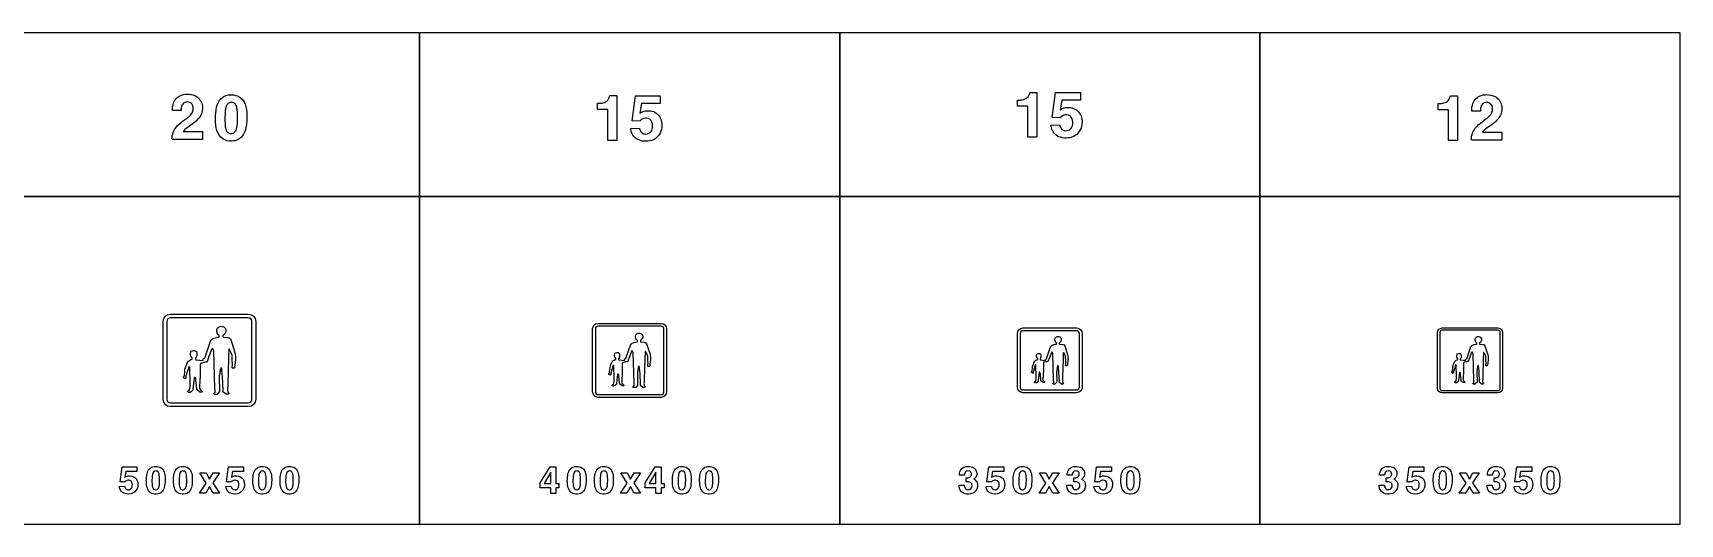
# Model space of a CAD drawing. Extents: x 0 to 18160, y 0 to 2655.
# Drawn here: x 9262 to 18160, y 0 to 2655 of the extents above; entities that cross this region are included whole.
import ezdxf

# ---------------------------------------------------------------- set-up
doc = ezdxf.new("R2010")
doc.units = 0
doc.header["$MEASUREMENT"] = 0

msp = doc.modelspace()

# ---------------------------------------------------------------- linework, layer by layer
for points in [[(9080, 1770), (11350, 1770), (11350, 2655), (9080, 2655)], [(11350, 1770), (13620, 1770), (13620, 2655), (11350, 2655)], [(13620, 1770), (15890, 1770), (15890, 2655), (13620, 2655)], [(15890, 1770), (18160, 1770), (18160, 2655), (15890, 2655)], [(9080, 0), (11350, 0), (11350, 1770), (9080, 1770)], [(11350, 0), (13620, 0), (13620, 1770), (11350, 1770)], [(13620, 0), (15890, 0), (15890, 1770), (13620, 1770)], [(15890, 0), (18160, 0), (18160, 1770), (15890, 1770)], [(10198.2, 221.797), (10163.1, 276.346), (10197.9, 276.346), (10216.2, 242.294), (10234.9, 276.346), (10269, 276.346), (10233.5, 222.318), (10270, 166.299), (10235.4, 166.299), (10215.6, 202.389), (10195.2, 166.299), (10161, 166.299)], [(12001, 222.096), (12055.2, 309.963), (12087.1, 309.963), (12087.1, 219.228), (12103.3, 219.228), (12103.3, 196.409), (12087.1, 196.409), (12087.1, 165.058), (12058.6, 165.058), (12058.6, 196.409), (12001, 196.409)], [(12058.6, 280.769), (12022.6, 219.228), (12058.6, 219.228)], [(12472.5, 221.797), (12437.4, 276.346), (12472.2, 276.346), (12490.5, 242.294), (12509.2, 276.346), (12543.3, 276.346), (12507.8, 222.318), (12544.3, 166.299), (12509.7, 166.299), (12489.9, 202.389), (12469.5, 166.299), (12435.3, 166.299)], [(12569, 222.114), (12623.3, 309.981), (12655.1, 309.981), (12655.1, 219.246), (12671.3, 219.246), (12671.3, 196.427), (12655.1, 196.427), (12655.1, 165.076), (12626.6, 165.076), (12626.6, 196.427), (12569, 196.427)], [(12626.6, 280.787), (12590.6, 219.246), (12626.6, 219.246)], [(14734.2, 221.783), (14699.1, 276.332), (14733.9, 276.332), (14752.1, 242.28), (14770.8, 276.333), (14805, 276.333), (14769.4, 222.304), (14806, 166.285), (14771.4, 166.285), (14751.6, 202.375), (14731.2, 166.285), (14697, 166.285)], [(17004.2, 221.783), (16969.1, 276.332), (17003.9, 276.332), (17022.1, 242.28), (17040.8, 276.333), (17075, 276.333), (17039.4, 222.304), (17076, 166.285), (17041.4, 166.285), (17021.6, 202.375), (17001.2, 166.285), (16967, 166.285)]]:
    msp.add_lwpolyline(points, close=True)
for points in [[(10012.9, 2078.85, -0.0640343), (10014.2, 2099.78, -0.161687), (10050, 2160.33, -0.0283718), (10091.8, 2192.71, 0.0545111), (10112.7, 2210.64, 0.192461), (10127.7, 2250.18, 0.234238), (10114.1, 2276.56, 0.196223), (10088.8, 2281.34, 0.252425), (10066.8, 2264.16, 0.0856617), (10062.7, 2247.14, 0.0202329), (10062, 2235.45), (10015.3, 2235.45, -0.0983795), (10021.4, 2276.76, -0.245047), (10067.6, 2319.89, -0.207102), (10144.5, 2311.55, -0.233443), (10177, 2259.22, -0.20961), (10158.8, 2195.04, -0.0785124), (10124.9, 2163.57, 0.0107372), (10089.1, 2137.78, 0.0665092), (10073.2, 2121.74), (10177.7, 2121.74), (10177.7, 2078.85)], [(10247.9, 2191.49, -0.0563084), (10253.9, 2254.33, -0.130301), (10276.1, 2298.12, -0.174843), (10317.9, 2319.53, -0.147552), (10371, 2312.9, -0.192146), (10407.8, 2269.73, -0.0833996), (10417.1, 2212.7, -0.0545507), (10412.1, 2141.92, -0.116773), (10393, 2097.85, -0.221099), (10338.1, 2070.16, -0.162564), (10286.7, 2082.68, -0.174743), (10255.4, 2128.1, -0.0640867), (10247.9, 2186.79)], [(12310.9, 2274.45), (12324.1, 2274.45, 0.0261527), (12330.1, 2275.12, 0.0824327), (12354.9, 2282.34, 0.211118), (12374.9, 2306.08, 0.0230957), (12377.6, 2315.99), (12415.7, 2315.99), (12415.7, 2074.01), (12367.1, 2074.01), (12367.1, 2241.03), (12310.9, 2241.03)], [(12491, 2139), (12538, 2140.78, 0.0452719), (12544.4, 2124.55, 0.0567733), (12549.1, 2117.67, 0.070207), (12553.5, 2114.2, 0.264984), (12589.6, 2112.3, 0.20748), (12607, 2135.41, 0.147389), (12605.8, 2173.44, 0.308532), (12576.4, 2194.85, 0.215743), (12546.7, 2184.62, 0.028781), (12541.3, 2178.38), (12498.7, 2180.39), (12516.5, 2315.07), (12650.5, 2315.07), (12650.5, 2273.2), (12550.1, 2273.2), (12541.1, 2221.19, -0.0211252), (12554.1, 2228.73, -0.121371), (12587.4, 2234.58, -0.244671), (12647.2, 2202.63, -0.173069), (12658.8, 2143.5, -0.256779), (12613.6, 2077.51, -0.199585), (12534, 2076.44, -0.245625), (12493.7, 2125.34, -0.0170062)], [(14580.9, 2291.94), (14594, 2291.94, 0.0261527), (14600.1, 2292.61, 0.0824327), (14624.9, 2299.84, 0.211118), (14644.9, 2323.58, 0.0230957), (14647.6, 2333.49), (14685.7, 2333.49), (14685.7, 2091.51), (14637.1, 2091.51), (14637.1, 2258.53), (14580.9, 2258.53)], [(14761, 2156.5), (14808, 2158.28, 0.0452719), (14814.4, 2142.04, 0.0567733), (14819.1, 2135.17, 0.070207), (14823.5, 2131.7, 0.264984), (14859.6, 2129.8, 0.20748), (14877, 2152.9, 0.147389), (14875.8, 2190.94, 0.308532), (14846.4, 2212.34, 0.215743), (14816.7, 2202.11, 0.028781), (14811.3, 2195.87), (14768.7, 2197.89), (14786.5, 2332.56), (14920.5, 2332.56), (14920.5, 2290.7), (14820.1, 2290.7), (14811.1, 2238.69, -0.0211252), (14824, 2246.23, -0.121371), (14857.4, 2252.08, -0.244671), (14917.2, 2220.12, -0.173069), (14928.7, 2161, -0.256779), (14883.6, 2095.01, -0.199585), (14804, 2093.94, -0.245625), (14763.7, 2142.83, -0.0170062)], [(16852.4, 2273.43), (16865.5, 2273.43, 0.0261527), (16871.5, 2274.1, 0.0824327), (16896.4, 2281.32, 0.211118), (16916.4, 2305.06, 0.0230957), (16919, 2314.97), (16957.1, 2314.97), (16957.1, 2072.99), (16908.5, 2072.99), (16908.5, 2240.01), (16852.4, 2240.01)], [(17032.5, 2075.98, -0.0640343), (17033.8, 2096.92, -0.161687), (17069.6, 2157.46, -0.0283718), (17111.4, 2189.85, 0.0545111), (17132.3, 2207.78, 0.192461), (17147.3, 2247.31, 0.234238), (17133.7, 2273.69, 0.196223), (17108.4, 2278.47, 0.252425), (17086.4, 2261.29, 0.0856617), (17082.3, 2244.27, 0.0202329), (17081.6, 2232.58), (17034.9, 2232.58, -0.0983795), (17041, 2273.89, -0.245047), (17087.1, 2317.02, -0.207102), (17164.1, 2308.69, -0.233443), (17196.6, 2256.36, -0.20961), (17178.4, 2192.18, -0.0785124), (17144.5, 2160.7, 0.0107372), (17108.7, 2134.91, 0.0665092), (17092.8, 2118.88), (17197.3, 2118.88), (17197.3, 2075.98)], [(10299.2, 2160.96, 0.0124589), (10299.8, 2154.64, 0.0668192), (10305.4, 2129.25, 0.615362), (10356.3, 2123.64, 0.0726881), (10361.7, 2136.67, 0.0588562), (10366.4, 2173.95, 0.0389037), (10364.8, 2240.94, 0.084671), (10358.2, 2264.28, 0.156013), (10346.8, 2276.44, 0.143208), (10331, 2279.4, 0.172584), (10315.3, 2273.2, 0.132565), (10305.3, 2257.64, 0.0498315), (10300.8, 2235.92, 0.0368731)], [(10005, 635, -0.414213), (9965, 675), (9965, 1095, -0.414213), (10005, 1135), (10425, 1135, -0.414213), (10465, 1095), (10465, 675, -0.414213), (10425, 635)], [(10005, 655), (10425, 655, 0.414213), (10445, 675), (10445, 1095, 0.414213), (10425, 1115), (10005, 1115, 0.414213), (9985, 1095), (9985, 675, 0.414213)], [(10110.4, 744.58), (10110.7, 763.916), (10108.4, 845.19, 0.143935), (10106.2, 850.445, 0.592622), (10103.3, 849.973), (10100.2, 836.586), (10088.2, 799.031, 0.14608), (10087.9, 796.888), (10087.8, 791.054, -0.147145), (10087.5, 788.129, -0.00930012), (10087.3, 787.589, -0.3729), (10085.3, 786.049, -0.225), (10075.6, 790.164, -0.272637), (10074.4, 793.02), (10074.4, 795.083, -0.175365), (10075.1, 797.138, -0.0985007), (10076.4, 798.058), (10078.9, 799.509, 0.331256), (10079.5, 800.652), (10081.8, 827.278), (10082.9, 836.722, -0.0592212), (10096.6, 874.163), (10097.2, 875.335, -0.158557), (10122.2, 891.608), (10122.4, 897.503, -0.0226185), (10118.5, 902.347), (10114.3, 908.404, -0.0518523), (10113.3, 913.979, -0.101026), (10115.2, 932.267, -0.0934828), (10119.3, 935.93, -0.134509), (10138.4, 937.311, -0.353554), (10146.9, 926.45, -0.0639064), (10146.4, 909.252, -0.0917), (10139.9, 896.362), (10139.8, 891.257, 0.1954), (10142.1, 888.192), (10161.5, 885.364), (10180.5, 884.511), (10180.7, 887.154), (10180.7, 890.515, -0.337781), (10183.7, 895.065, -0.0887862), (10188.8, 897.293, 0.0803243), (10189.5, 897.368), (10220.4, 988.607, -0.217653), (10246.6, 1006.73), (10263.9, 1009.48, 0.350242), (10267.4, 1012.36), (10267.3, 1018.69, -0.241009), (10255.1, 1050.94, -0.281276), (10273.6, 1068.68, -0.00744364), (10274.4, 1068.81, -0.176866), (10292.4, 1065.57, -0.217771), (10303.6, 1051.03, -0.0353877), (10303.9, 1046.37, -0.260594), (10291.6, 1021.99, 0.0112983), (10288, 1019.9), (10287.9, 1011.98, 0.215498), (10291.1, 1010.39), (10313.4, 1007.7), (10317.4, 1007.13, -0.282096), (10330.1, 997.091), (10352.9, 927.141), (10354.3, 915.239, -0.0477215), (10355.2, 884.001, 0.0148389), (10352.8, 862.656), (10350.8, 847.253, -0.0808898), (10348.2, 843.208, -0.149853), (10339.1, 843.571, -0.468887), (10337.3, 847.223, -0.082541), (10338.4, 854.204, 0.0468614), (10339.1, 856.666), (10340, 865.701, 0.309684), (10339.8, 867.713), (10338.7, 880.799, -0.0274966), (10337.4, 904.304), (10337.1, 912.029), (10331.1, 930.026), (10322.6, 944.048, 0.64316), (10319.3, 943.893), (10318.1, 894.22), (10313.6, 755.041, -0.0302656), (10313.3, 736.521, -0.0330809), (10312.8, 734.937, 0.129613), (10312.9, 722.128, 0.0371715), (10314.9, 713.13, 0.170951), (10316.4, 711.519, 0.0087931), (10318.5, 710.398, -0.0529163), (10319.3, 709.925, -0.380605), (10317.3, 702.246), (10305.1, 702.153), (10288.1, 715.436, -0.184591), (10289, 723.362), (10285.7, 793.477), (10282.4, 829.329, 0.00544546), (10281.8, 830.392), (10281.5, 836.846), (10280.5, 842.002, 0.156821), (10279.3, 844.411, 0.591766), (10276.4, 844.345, 0.0936808), (10275.8, 843.339), (10273.7, 836.19, 0.0678853), (10272.8, 827.393, 0.0192969), (10270.7, 815.468, -0.00464356), (10270.2, 811.61), (10269.4, 806.828, 0.0211535), (10267.9, 795.057), (10269.2, 715.805), (10256.2, 702.721, -0.267604), (10252.5, 700.802), (10239.9, 700.864, -0.376357), (10240, 709.165, 0.0214724), (10242.5, 710.18, 0.109245), (10245.6, 712.484), (10245.6, 720.292), (10244.7, 732.737), (10238.7, 936.208, 0.0554319), (10238.4, 936.686), (10233.6, 947.549, 0.680411), (10227.8, 946.504), (10207, 891.306), (10205.8, 889.041, -0.248706), (10202.2, 877.507, -0.324385), (10197.6, 876.198, 0.0929178), (10187.1, 874.322), (10173.8, 870.686), (10172.1, 870.332, 0.252413), (10168, 868.18, 0.0117766), (10166.9, 867.059, 0.315098), (10165.3, 863.819), (10165.8, 803.578), (10162.1, 744.049, 0.0324941), (10161.7, 735.589, 0.227063), (10166.6, 726.461, -0.0134996), (10172.1, 722.091, -0.0560458), (10173.6, 720.414, -0.263308), (10175, 714.237, -0.386302), (10173.1, 713.254), (10163.9, 713.208), (10148.3, 725.193, -0.216394), (10146.6, 730.819), (10142.1, 778.85, 0.0989162), (10139.2, 790.514, 0.477979), (10134.3, 792.289, 0.128055), (10133, 786.863), (10131.5, 773.5), (10125.7, 729.681, 0.0205491), (10125.8, 727.52, -0.220294), (10124.3, 722.264, -0.182525), (10106.5, 710.39, -0.267855), (10101.4, 711.898, -0.0696574), (10098.3, 716.083, -0.270253), (10098.4, 718.798, -0.0980584), (10100.8, 721.493, -0.171347), (10103.7, 722.634, 0.0412922), (10105.7, 723.249, 0.219149), (10108.1, 726.179)], [(12315, 685, -0.414213), (12285, 715), (12285, 1055, -0.414213), (12315, 1085), (12655, 1085, -0.414213), (12685, 1055), (12685, 715, -0.414213), (12655, 685)], [(12315, 700), (12655, 700, 0.414213), (12670, 715), (12670, 1055, 0.414213), (12655, 1070), (12315, 1070, 0.414213), (12300, 1055), (12300, 715, 0.414213)], [(12401.3, 772.664), (12401.5, 788.132), (12399.7, 853.152, 0.143935), (12398, 857.356, 0.592622), (12395.7, 856.978), (12393.1, 846.269), (12383.6, 816.225, 0.14608), (12383.3, 814.51), (12383.3, 809.843, -0.147145), (12382.9, 807.287, -0.3729), (12381.3, 805.839, -0.225), (12373.5, 809.131, -0.272637), (12372.5, 811.416), (12372.5, 813.066, -0.175365), (12373, 814.711, -0.0985007), (12374.1, 815.446), (12376.1, 816.607, 0.331256), (12376.6, 817.521), (12378.5, 838.823), (12379.3, 846.377, -0.0592212), (12390.3, 876.33), (12390.7, 877.268, -0.158557), (12410.8, 890.286), (12410.9, 895.002, -0.0226185), (12407.8, 898.877), (12404.5, 903.723, -0.0518523), (12403.6, 908.183, -0.101026), (12405.2, 922.813, -0.0934828), (12408.5, 925.744, -0.134509), (12423.7, 926.848, -0.353554), (12430.5, 918.16, -0.0639064), (12430.1, 904.402, -0.0917), (12424.9, 894.09), (12424.9, 890.005, 0.1954), (12426.7, 887.554), (12442.2, 885.291), (12457.4, 884.609), (12457.5, 886.723), (12457.6, 889.412, -0.337781), (12459.9, 893.052, -0.0887862), (12464, 894.835, 0.0803243), (12464.6, 894.894), (12489.3, 967.886, -0.217653), (12510.3, 982.384), (12524.1, 984.583, 0.350242), (12526.9, 986.89), (12526.9, 991.948, -0.241009), (12517.1, 1017.75, -0.281276), (12531.8, 1031.94, -0.00744364), (12532.5, 1032.05, -0.176866), (12546.9, 1029.45, -0.217771), (12555.9, 1017.82, -0.0353877), (12556.1, 1014.09, -0.260594), (12546.2, 994.591, 0.0112983), (12543.4, 992.922), (12543.3, 986.582, 0.215498), (12545.9, 985.312), (12563.7, 983.162), (12567, 982.706, -0.282096), (12577.1, 974.673), (12595.3, 918.713), (12596.5, 909.191, -0.0477215), (12597.2, 884.201, 0.0148389), (12595.2, 867.125), (12593.7, 854.803, -0.0808898), (12591.5, 851.567, -0.149853), (12584.3, 851.857, -0.468887), (12582.8, 854.779, -0.082541), (12583.7, 860.364, 0.0468614), (12584.3, 862.333), (12585, 869.561, 0.309684), (12584.8, 871.17), (12583.9, 881.639, -0.0274966), (12582.9, 900.443), (12582.7, 906.624), (12577.9, 921.021), (12571.1, 932.238, 0.64316), (12568.4, 932.115), (12567.4, 892.376), (12563.9, 781.033, -0.0302656), (12563.6, 766.217, -0.0330809), (12563.3, 764.949, 0.129613), (12563.3, 754.703, 0.0371715), (12564.9, 747.504, 0.170951), (12566.1, 746.215, 0.0087931), (12567.8, 745.319, -0.0529163), (12568.4, 744.94, -0.380605), (12566.8, 738.797), (12557.1, 738.722), (12543.5, 749.348, -0.184591), (12544.2, 755.689), (12541.5, 811.781), (12538.9, 840.463, 0.00544546), (12538.4, 841.313), (12538.2, 846.477), (12537.4, 850.602, 0.156821), (12536.5, 852.529, 0.591766), (12534.1, 852.476, 0.0936808), (12533.6, 851.671), (12531.9, 845.952, 0.0678853), (12531.3, 838.914, 0.0192969), (12529.6, 829.375, -0.00464356), (12529.1, 826.288), (12528.5, 822.462, 0.0211535), (12527.3, 813.045), (12528.4, 749.644), (12518, 739.177, -0.267604), (12515, 737.641), (12504.9, 737.692, -0.376357), (12505, 744.332, 0.0214724), (12507, 745.144, 0.109245), (12509.5, 746.987), (12509.5, 753.233), (12508.8, 763.189), (12503.8, 926.158), (12499.9, 935.039, 0.680411), (12495.3, 934.203), (12478.6, 890.045), (12477.7, 888.232, -0.248706), (12474.8, 879.005, -0.324385), (12471.1, 877.958, 0.0929178), (12462.7, 876.457), (12452.1, 873.549), (12450.7, 873.265, 0.252413), (12447.4, 871.544, 0.0117766), (12446.5, 870.647, 0.315098), (12445.2, 868.056), (12445.7, 819.862), (12442.7, 772.239, 0.0324941), (12442.4, 765.471, 0.227063), (12446.3, 758.169, -0.0134996), (12450.7, 754.673, -0.0560458), (12451.9, 753.331, -0.263308), (12453, 748.39, -0.386302), (12451.5, 747.603), (12444.1, 747.566), (12431.6, 757.154, -0.216394), (12430.3, 761.655), (12426.7, 800.08, 0.0989162), (12424.4, 809.411, 0.477979), (12420.5, 810.831, 0.128055), (12419.4, 806.491), (12418.2, 795.8), (12413.6, 760.745, 0.0205491), (12413.6, 759.016, -0.220294), (12412.4, 754.811, -0.182525), (12398.2, 745.312, -0.267855), (12394.1, 746.519, -0.0696574), (12391.6, 749.866, -0.270253), (12391.7, 752.039, -0.0980584), (12393.7, 754.194, -0.171347), (12396, 755.107, 0.0412922), (12397.6, 755.6, 0.219149), (12399.5, 757.943)], [(14610, 710, -0.414213), (14580, 740), (14580, 1030, -0.414213), (14610, 1060), (14900, 1060, -0.414213), (14930, 1030), (14930, 740, -0.414213), (14900, 710)], [(14610, 725), (14900, 725, 0.414213), (14915, 740), (14915, 1030, 0.414213), (14900, 1045), (14610, 1045, 0.414213), (14595, 1030), (14595, 740, 0.414213)], [(14681.8, 786.706), (14682, 800.241), (14680.4, 857.133, 0.143935), (14678.9, 860.812, 0.592622), (14676.8, 860.481), (14674.6, 851.111), (14666.3, 824.822, 0.14608), (14666, 823.322), (14666, 819.238, -0.147145), (14665.7, 817.001, -0.3729), (14664.2, 815.734, -0.225), (14657.4, 818.615, -0.272637), (14656.6, 820.614), (14656.6, 822.058, -0.175365), (14657, 823.497, -0.0985007), (14658, 824.14), (14659.7, 825.156, 0.331256), (14660.1, 825.956), (14661.8, 844.595), (14662.5, 851.205, -0.0592212), (14672.2, 877.414), (14672.5, 878.235, -0.158557), (14690, 889.625), (14690.2, 893.752, -0.0226185), (14687.5, 897.143), (14684.5, 901.383, -0.0518523), (14683.8, 905.285, -0.101026), (14685.2, 918.087, -0.0934828), (14688, 920.651, -0.134509), (14701.4, 921.617, -0.353554), (14707.3, 914.015, -0.0639064), (14707, 901.977, -0.0917), (14702.4, 892.953), (14702.4, 889.38, 0.1954), (14703.9, 887.235), (14717.5, 885.255), (14730.9, 884.658), (14731, 886.508), (14731, 888.861, -0.337781), (14733.1, 892.046, -0.0887862), (14736.6, 893.605, 0.0803243), (14737.2, 893.657), (14758.8, 957.525, -0.217653), (14777.1, 970.211), (14789.3, 972.135, 0.350242), (14791.7, 974.154), (14791.6, 978.58, -0.241009), (14783.1, 1001.16, -0.281276), (14796, 1013.58, -0.00744364), (14796.6, 1013.67, -0.176866), (14809.2, 1011.4, -0.217771), (14817, 1001.22, -0.0353877), (14817.2, 997.956, -0.260594), (14808.6, 980.892, 0.0112983), (14806.1, 979.432), (14806.1, 973.884, 0.215498), (14808.3, 972.773), (14823.9, 970.892), (14826.7, 970.493, -0.282096), (14835.6, 963.464), (14851.5, 914.499), (14852.5, 906.167, -0.0477215), (14853.2, 884.301, 0.0148389), (14851.4, 869.36), (14850.1, 858.577, -0.0808898), (14848.2, 855.746, -0.149853), (14841.9, 856, -0.468887), (14840.6, 858.556, -0.082541), (14841.4, 863.443, 0.0468614), (14841.9, 865.166), (14842.5, 871.49, 0.309684), (14842.4, 872.899), (14841.6, 882.059, -0.0274966), (14840.7, 898.513), (14840.5, 903.921), (14836.3, 916.518), (14830.3, 926.333, 0.64316), (14828, 926.225), (14827.1, 891.454), (14824, 794.029, -0.0302656), (14823.8, 781.065, -0.0330809), (14823.5, 779.956, 0.129613), (14823.5, 770.99, 0.0371715), (14824.9, 764.691, 0.170951), (14826, 763.563, 0.0087931), (14827.5, 762.779, -0.0529163), (14828, 762.447, -0.380605), (14826.6, 757.072), (14818.1, 757.007), (14806.2, 766.305, -0.184591), (14806.8, 771.853), (14804.5, 820.934), (14802.2, 846.03, 0.00544546), (14801.8, 846.774), (14801.5, 851.292), (14800.9, 854.902, 0.156821), (14800, 856.588, 0.591766), (14798, 856.541, 0.0936808), (14797.5, 855.837), (14796.1, 850.833, 0.0678853), (14795.5, 844.675, 0.0192969), (14794, 836.328, -0.00464356), (14793.6, 833.627), (14793.1, 830.28, 0.0211535), (14792, 822.04), (14793, 766.563), (14783.8, 757.405, -0.267604), (14781.2, 756.061), (14772.4, 756.105, -0.376357), (14772.5, 761.915, 0.0214724), (14774.3, 762.626, 0.109245), (14776.4, 764.239), (14776.4, 769.704), (14775.8, 778.416), (14771.5, 921.013), (14768, 928.784, 0.680411), (14764, 928.052), (14749.4, 889.415), (14748.6, 887.828, -0.248706), (14746.1, 879.755, -0.324385), (14742.8, 878.839, 0.0929178), (14735.5, 877.525), (14726.2, 874.98), (14725, 874.732, 0.252413), (14722.1, 873.226, 0.0117766), (14721.3, 872.441, 0.315098), (14720.2, 870.174), (14720.6, 828.005), (14718, 786.334, 0.0324941), (14717.7, 780.412, 0.227063), (14721.1, 774.023, -0.0134996), (14725, 770.964, -0.0560458), (14726.1, 769.79, -0.263308), (14727, 765.466, -0.386302), (14725.7, 764.778), (14719.2, 764.745), (14708.3, 773.135, -0.216394), (14707.1, 777.073), (14704, 810.695, 0.0989162), (14701.9, 818.86, 0.477979), (14698.5, 820.102, 0.128055), (14697.6, 816.304), (14696.6, 806.95), (14692.5, 776.277, 0.0205491), (14692.5, 774.764, -0.220294), (14691.5, 771.085, -0.182525), (14679, 762.773, -0.267855), (14675.5, 763.829, -0.0696574), (14673.3, 766.758, -0.270253), (14673.3, 768.659, -0.0980584), (14675.1, 770.545, -0.171347), (14677.1, 771.344, 0.0412922), (14678.5, 771.775, 0.219149), (14680.2, 773.825)], [(16874.3, 710, -0.414213), (16850.3, 734), (16850.3, 1036, -0.414213), (16874.3, 1060), (17176.3, 1060, -0.414213), (17200.3, 1036), (17200.3, 734, -0.414213), (17176.3, 710)], [(16874.3, 722), (17176.3, 722, 0.414213), (17188.3, 734), (17188.3, 1036, 0.414213), (17176.3, 1048), (16874.3, 1048, 0.414213), (16862.3, 1036), (16862.3, 734, 0.414213)], [(16951.8, 786.706), (16952, 800.241), (16950.4, 857.133, 0.143935), (16948.9, 860.812, 0.592622), (16946.8, 860.481), (16944.6, 851.111), (16936.3, 824.822, 0.14608), (16936, 823.322), (16936, 819.238, -0.147145), (16935.7, 817.001, -0.3729), (16934.2, 815.734, -0.225), (16927.4, 818.615, -0.272637), (16926.6, 820.614), (16926.6, 822.058, -0.175365), (16927, 823.497, -0.0985007), (16928, 824.14), (16929.7, 825.156, 0.331256), (16930.1, 825.956), (16931.8, 844.595), (16932.5, 851.205, -0.0592212), (16942.2, 877.414), (16942.5, 878.235, -0.158557), (16960, 889.625), (16960.2, 893.752, -0.0226185), (16957.5, 897.143), (16954.5, 901.383, -0.0518523), (16953.8, 905.285, -0.101026), (16955.2, 918.087, -0.0934828), (16958, 920.651, -0.134509), (16971.4, 921.617, -0.353554), (16977.3, 914.015, -0.0639064), (16977, 901.977, -0.0917), (16972.4, 892.953), (16972.4, 889.38, 0.1954), (16973.9, 887.235), (16987.5, 885.255), (17000.9, 884.658), (17001, 886.508), (17001, 888.861, -0.337781), (17003.1, 892.046, -0.0887862), (17006.6, 893.605, 0.0803243), (17007.2, 893.657), (17028.8, 957.525, -0.217653), (17047.1, 970.211), (17059.3, 972.135, 0.350242), (17061.7, 974.154), (17061.6, 978.58, -0.241009), (17053.1, 1001.16, -0.281276), (17066, 1013.58, -0.00744364), (17066.6, 1013.67, -0.176866), (17079.2, 1011.4, -0.217771), (17087, 1001.22, -0.0353877), (17087.2, 997.956, -0.260594), (17078.6, 980.892, 0.0112983), (17076.1, 979.432), (17076.1, 973.884, 0.215498), (17078.3, 972.773), (17093.9, 970.892), (17096.7, 970.493, -0.282096), (17105.6, 963.464), (17121.5, 914.499), (17122.5, 906.167, -0.0477215), (17123.2, 884.301, 0.0148389), (17121.4, 869.36), (17120.1, 858.577, -0.0808898), (17118.2, 855.746, -0.149853), (17111.9, 856, -0.468887), (17110.6, 858.556, -0.082541), (17111.4, 863.443, 0.0468614), (17111.9, 865.166), (17112.5, 871.49, 0.309684), (17112.4, 872.899), (17111.6, 882.059, -0.0274966), (17110.7, 898.513), (17110.5, 903.921), (17106.3, 916.518), (17100.3, 926.333, 0.64316), (17098, 926.225), (17097.1, 891.454), (17094, 794.029, -0.0302656), (17093.8, 781.065, -0.0330809), (17093.5, 779.956, 0.129613), (17093.5, 770.99, 0.0371715), (17094.9, 764.691, 0.170951), (17096, 763.563, 0.0087931), (17097.5, 762.779, -0.0529163), (17098, 762.447, -0.380605), (17096.6, 757.072), (17088.1, 757.007), (17076.2, 766.305, -0.184591), (17076.8, 771.853), (17074.5, 820.934), (17072.2, 846.03, 0.00544546), (17071.8, 846.774), (17071.5, 851.292), (17070.9, 854.902, 0.156821), (17070, 856.588, 0.591766), (17068, 856.541, 0.0936808), (17067.5, 855.837), (17066.1, 850.833, 0.0678853), (17065.5, 844.675, 0.0192969), (17064, 836.328, -0.00464356), (17063.6, 833.627), (17063.1, 830.28, 0.0211535), (17062, 822.04), (17063, 766.563), (17053.8, 757.405, -0.267604), (17051.2, 756.061), (17042.4, 756.105, -0.376357), (17042.5, 761.915, 0.0214724), (17044.3, 762.626, 0.109245), (17046.4, 764.239), (17046.4, 769.704), (17045.8, 778.416), (17041.5, 921.013), (17038, 928.784, 0.680411), (17034, 928.052), (17019.4, 889.415), (17018.6, 887.828, -0.248706), (17016.1, 879.755, -0.324385), (17012.8, 878.839, 0.0929178), (17005.5, 877.525), (16996.2, 874.98), (16995, 874.732, 0.252413), (16992.1, 873.226, 0.0117766), (16991.3, 872.441, 0.315098), (16990.2, 870.174), (16990.6, 828.005), (16988, 786.334, 0.0324941), (16987.7, 780.412, 0.227063), (16991.1, 774.023, -0.0134996), (16995, 770.964, -0.0560458), (16996.1, 769.79, -0.263308), (16997, 765.466, -0.386302), (16995.7, 764.778), (16989.2, 764.745), (16978.3, 773.135, -0.216394), (16977.1, 777.073), (16974, 810.695, 0.0989162), (16971.9, 818.86, 0.477979), (16968.5, 820.102, 0.128055), (16967.6, 816.304), (16966.6, 806.95), (16962.5, 776.277, 0.0205491), (16962.5, 774.764, -0.220294), (16961.5, 771.085, -0.182525), (16949, 762.773, -0.267855), (16945.5, 763.829, -0.0696574), (16943.3, 766.758, -0.270253), (16943.3, 768.659, -0.0980584), (16945.1, 770.545, -0.171347), (16947.1, 771.344, 0.0412922), (16948.5, 771.775, 0.219149), (16950.2, 773.825)], [(9727.75, 203.882), (9755.92, 204.948, 0.0452719), (9759.76, 195.209, 0.0567733), (9762.6, 191.086, 0.070207), (9765.26, 189, 0.264984), (9786.87, 187.863, 0.20748), (9797.32, 201.726, 0.147389), (9796.63, 224.545, 0.308532), (9779, 237.389, 0.215743), (9761.13, 231.252, 0.028781), (9757.91, 227.507), (9732.34, 228.716), (9743.03, 309.522), (9823.46, 309.522), (9823.46, 284.403), (9763.2, 284.403), (9757.82, 253.195, -0.0211252), (9765.57, 257.721, -0.121371), (9785.57, 261.228, -0.244671), (9821.44, 242.057, -0.173069), (9828.39, 206.583, -0.256779), (9801.28, 166.986, -0.199585), (9753.55, 166.346, -0.245625), (9729.38, 195.683, -0.0170062)], [(9874.18, 234.284, -0.0563084), (9877.8, 271.986, -0.130301), (9891.12, 298.265, -0.174843), (9916.22, 311.109, -0.147552), (9948.09, 307.128, -0.192146), (9970.17, 281.228, -0.0833996), (9975.72, 247.01, -0.0545507), (9972.71, 204.545, -0.116773), (9961.26, 178.1, -0.221099), (9928.35, 161.488, -0.162564), (9897.47, 169, -0.174743), (9878.71, 196.251, -0.0640867), (9874.23, 231.464)], [(9905.01, 215.967, 0.0124589), (9905.32, 212.175, 0.0668192), (9908.68, 196.938, 0.615362), (9939.23, 193.574, 0.0726881), (9942.5, 201.393, 0.0588562), (9945.32, 223.763, 0.0389037), (9944.34, 263.953, 0.084671), (9940.39, 277.957, 0.156013), (9933.52, 285.256, 0.143208), (9924.08, 287.033, 0.172584), (9914.63, 283.313, 0.132565), (9908.66, 273.976, 0.0498315), (9905.93, 260.943, 0.0368731)], [(10020.9, 234.284, -0.0563084), (10024.6, 271.986, -0.130301), (10037.9, 298.265, -0.174843), (10063, 311.109, -0.147552), (10094.8, 307.128, -0.192146), (10116.9, 281.227, -0.0833996), (10122.5, 247.009, -0.0545507), (10119.5, 204.545, -0.116773), (10108, 178.1, -0.221099), (10075.1, 161.488, -0.162564), (10044.2, 169, -0.174743), (10025.5, 196.251, -0.0640867), (10021, 231.465)], [(10051.8, 215.967, 0.0124589), (10052.1, 212.175, 0.0668192), (10055.4, 196.938, 0.615362), (10086, 193.574, 0.0726881), (10089.2, 201.393, 0.0588562), (10092.1, 223.763, 0.0389037), (10091.1, 263.953, 0.084671), (10087.1, 277.957, 0.156013), (10080.3, 285.256, 0.143208), (10070.8, 287.033, 0.172584), (10061.4, 283.313, 0.132565), (10055.4, 273.976, 0.0498315), (10052.7, 260.943, 0.0368731)], [(10303.3, 203.891), (10331.5, 204.957, 0.0452719), (10335.3, 195.218, 0.0567733), (10338.2, 191.095, 0.070207), (10340.8, 189.009, 0.264984), (10362.4, 187.872, 0.20748), (10372.9, 201.735, 0.147389), (10372.2, 224.554, 0.308532), (10354.6, 237.398, 0.215743), (10336.7, 231.261, 0.028781), (10333.5, 227.517), (10307.9, 228.725), (10318.6, 309.531), (10399, 309.531), (10399, 284.412), (10338.8, 284.412), (10333.4, 253.204, -0.0211252), (10341.1, 257.73, -0.121371), (10361.1, 261.237, -0.244671), (10397, 242.066, -0.173069), (10404, 206.592, -0.256779), (10376.8, 166.995, -0.199585), (10329.1, 166.355, -0.245625), (10305, 195.692, -0.0170062)], [(10449.7, 234.285, -0.0563084), (10453.4, 271.986, -0.130301), (10466.7, 298.266, -0.174843), (10491.8, 311.109, -0.147552), (10523.7, 307.128, -0.192146), (10545.7, 281.228, -0.0833996), (10551.3, 247.01, -0.0545507), (10548.3, 204.545, -0.116773), (10536.8, 178.1, -0.221099), (10503.9, 161.488, -0.162564), (10473, 169, -0.174743), (10454.3, 196.251, -0.0640867), (10449.8, 231.465)], [(10480.6, 215.967, 0.0124589), (10480.9, 212.176, 0.0668192), (10484.3, 196.939, 0.615362), (10514.8, 193.574, 0.0726881), (10518.1, 201.394, 0.0588562), (10520.9, 223.763, 0.0389037), (10519.9, 263.953, 0.084671), (10516, 277.958, 0.156013), (10509.1, 285.256, 0.143208), (10499.7, 287.033, 0.172584), (10490.2, 283.313, 0.132565), (10484.2, 273.977, 0.0498315), (10481.5, 260.943, 0.0368731)], [(10596.5, 234.275, -0.0563084), (10600.1, 271.977, -0.130301), (10613.4, 298.256, -0.174843), (10638.5, 311.1, -0.147552), (10670.4, 307.119, -0.192146), (10692.5, 281.219, -0.0833996), (10698, 247.001, -0.0545507), (10695, 204.536, -0.116773), (10683.6, 178.091, -0.221099), (10650.7, 161.479, -0.162564), (10619.8, 168.991, -0.174743), (10601, 196.242, -0.0640867), (10596.5, 231.455)], [(10627.3, 215.958, 0.0124589), (10627.6, 212.166, 0.0668192), (10631, 196.929, 0.615362), (10661.5, 193.565, 0.0726881), (10664.8, 201.384, 0.0588562), (10667.6, 223.754, 0.0389037), (10666.7, 263.944, 0.084671), (10662.7, 277.948, 0.156013), (10655.8, 285.247, 0.143208), (10646.4, 287.024, 0.172584), (10636.9, 283.304, 0.132565), (10631, 273.967, 0.0498315), (10628.2, 260.934, 0.0368731)], [(12148.5, 234.285, -0.0563084), (12152.1, 271.986, -0.130301), (12165.4, 298.266, -0.174843), (12190.5, 311.109, -0.147552), (12222.4, 307.128, -0.192146), (12244.5, 281.228, -0.0833996), (12250, 247.01, -0.0545507), (12247, 204.545, -0.116773), (12235.6, 178.1, -0.221099), (12202.7, 161.489, -0.162564), (12171.8, 169, -0.174743), (12153, 196.252, -0.0640867), (12148.5, 231.465)], [(12179.3, 215.967, 0.0124589), (12179.6, 212.176, 0.0668192), (12183, 196.939, 0.615362), (12213.5, 193.574, 0.0726881), (12216.8, 201.394, 0.0588562), (12219.6, 223.763, 0.0389037), (12218.6, 263.953, 0.084671), (12214.7, 277.958, 0.156013), (12207.8, 285.256, 0.143208), (12198.4, 287.034, 0.172584), (12188.9, 283.313, 0.132565), (12183, 273.977, 0.0498315), (12180.2, 260.943, 0.0368731)], [(12295.2, 234.285, -0.0563084), (12298.9, 271.986, -0.130301), (12312.2, 298.266, -0.174843), (12337.3, 311.109, -0.147552), (12369.1, 307.128, -0.192146), (12391.2, 281.228, -0.0833996), (12396.8, 247.01, -0.0545507), (12393.8, 204.545, -0.116773), (12382.3, 178.1, -0.221099), (12349.4, 161.489, -0.162564), (12318.5, 169.001, -0.174743), (12299.8, 196.252, -0.0640867), (12295.3, 231.465)], [(12326.1, 215.967, 0.0124589), (12326.4, 212.176, 0.0668192), (12329.7, 196.939, 0.615362), (12360.3, 193.574, 0.0726881), (12363.5, 201.394, 0.0588562), (12366.4, 223.763, 0.0389037), (12365.4, 263.953, 0.084671), (12361.4, 277.958, 0.156013), (12354.6, 285.256, 0.143208), (12345.1, 287.034, 0.172584), (12335.7, 283.313, 0.132565), (12329.7, 273.977, 0.0498315), (12327, 260.943, 0.0368731)], [(12716.5, 234.285, -0.0563084), (12720.1, 271.986, -0.130301), (12733.4, 298.265, -0.174843), (12758.5, 311.109, -0.147552), (12790.4, 307.128, -0.192146), (12812.5, 281.228, -0.0833996), (12818, 247.01, -0.0545507), (12815, 204.545, -0.116773), (12803.6, 178.1, -0.221099), (12770.7, 161.488, -0.162564), (12739.8, 169, -0.174743), (12721, 196.251, -0.0640867), (12716.5, 231.465)], [(12747.3, 215.967, 0.0124589), (12747.6, 212.176, 0.0668192), (12751, 196.939, 0.615362), (12781.5, 193.574, 0.0726881), (12784.8, 201.394, 0.0588562), (12787.6, 223.763, 0.0389037), (12786.7, 263.953, 0.084671), (12782.7, 277.957, 0.156013), (12775.8, 285.256, 0.143208), (12766.4, 287.033, 0.172584), (12757, 283.313, 0.132565), (12751, 273.976, 0.0498315), (12748.3, 260.943, 0.0368731)], [(12863.2, 234.275, -0.0563084), (12866.9, 271.977, -0.130301), (12880.2, 298.256, -0.174843), (12905.3, 311.1, -0.147552), (12937.2, 307.119, -0.192146), (12959.2, 281.218, -0.0833996), (12964.8, 247, -0.0545507), (12961.8, 204.536, -0.116773), (12950.3, 178.091, -0.221099), (12917.4, 161.479, -0.162564), (12886.5, 168.991, -0.174743), (12867.8, 196.242, -0.0640867), (12863.3, 231.455)], [(12894.1, 215.958, 0.0124589), (12894.4, 212.166, 0.0668192), (12897.8, 196.929, 0.615362), (12928.3, 193.565, 0.0726881), (12931.6, 201.384, 0.0588562), (12934.4, 223.754, 0.0389037), (12933.4, 263.944, 0.084671), (12929.5, 277.948, 0.156013), (12922.6, 285.247, 0.143208), (12913.2, 287.024, 0.172584), (12903.7, 283.304, 0.132565), (12897.7, 273.967, 0.0498315), (12895, 260.934, 0.0368731)], [(14264.9, 210.618), (14292.7, 210.618, 0.0411845), (14294, 201.495, 0.335066), (14312.3, 186.329, 0.276505), (14331.4, 195.049, 0.158203), (14334.8, 207.49, 0.0878221), (14333, 217.04, 0.217575), (14321.9, 227.158, 0.0882727), (14309.1, 229.03), (14302.7, 229.03), (14302.7, 250.192, 0.0282129), (14314.4, 250.547, 0.50028), (14330.6, 277.846, 0.235001), (14319.5, 286.874, 0.165496), (14304.1, 285.5, 0.220849), (14295.5, 275.571, 0.055705), (14293.8, 264.647), (14266.9, 264.647, -0.0488003), (14268, 278.201, -0.30773), (14302.6, 310.902, -0.146685), (14338.2, 307.348, -0.469869), (14354.2, 251.684, -0.0891152), (14346.9, 244.623), (14344.4, 242.822, -0.0245333), (14351.1, 238.983, -0.202429), (14364.5, 216.969, -0.422325), (14326.8, 163.296, -0.154301), (14288.4, 167.609, -0.287878), (14265, 204.03, -0.0143877)], [(14410.5, 203.85), (14438.6, 204.916, 0.0452719), (14442.5, 195.177, 0.0567733), (14445.3, 191.054, 0.070207), (14448, 188.968, 0.264984), (14469.6, 187.831, 0.20748), (14480, 201.694, 0.147389), (14479.4, 224.513, 0.308532), (14461.7, 237.357, 0.215743), (14443.9, 231.219, 0.028781), (14440.6, 227.475), (14415.1, 228.684), (14425.7, 309.49), (14506.2, 309.49), (14506.2, 284.371), (14445.9, 284.371), (14440.5, 253.163, -0.0211252), (14448.3, 257.689, -0.121371), (14468.3, 261.196, -0.244671), (14504.2, 242.025, -0.173069), (14511.1, 206.551, -0.256779), (14484, 166.954, -0.199585), (14436.3, 166.314, -0.245625), (14412.1, 195.651, -0.0170062)], [(14556.9, 234.262, -0.0563084), (14560.5, 271.963, -0.130301), (14573.8, 298.243, -0.174843), (14598.9, 311.086, -0.147552), (14630.8, 307.105, -0.192146), (14652.9, 281.205, -0.0833996), (14658.4, 246.987, -0.0545507), (14655.4, 204.522, -0.116773), (14644, 178.077, -0.221099), (14611.1, 161.466, -0.162564), (14580.2, 168.977, -0.174743), (14561.4, 196.229, -0.0640867), (14556.9, 231.442)], [(14587.7, 215.944, 0.0124589), (14588, 212.153, 0.0668192), (14591.4, 196.916, 0.615362), (14621.9, 193.551, 0.0726881), (14625.2, 201.371, 0.0588562), (14628, 223.741, 0.0389037), (14627.1, 263.93, 0.084671), (14623.1, 277.935, 0.156013), (14616.2, 285.233, 0.143208), (14606.8, 287.011, 0.172584), (14597.3, 283.29, 0.132565), (14591.4, 273.954, 0.0498315), (14588.7, 260.921, 0.0368731)], [(14847.3, 210.654), (14875.2, 210.654, 0.0411845), (14876.4, 201.531, 0.335066), (14894.7, 186.365, 0.276505), (14913.9, 195.086, 0.158203), (14917.2, 207.527, 0.0878221), (14915.4, 217.076, 0.217575), (14904.3, 227.195, 0.0882727), (14891.6, 229.067), (14885.1, 229.067), (14885.1, 250.228, 0.0282129), (14896.8, 250.583, 0.50028), (14913, 277.882, 0.235001), (14901.9, 286.91, 0.165496), (14886.5, 285.536, 0.220849), (14878, 275.607, 0.055705), (14876.2, 264.683), (14849.4, 264.683, -0.0488003), (14850.4, 278.237, -0.30773), (14885, 310.939, -0.146685), (14920.7, 307.384, -0.469869), (14936.6, 251.721, -0.0891152), (14929.4, 244.659), (14926.8, 242.858, -0.0245333), (14933.5, 239.019, -0.202429), (14946.9, 217.005, -0.422325), (14909.3, 163.332, -0.154301), (14870.8, 167.645, -0.287878), (14847.4, 204.067, -0.0143877)], [(14992.9, 203.886), (15021.1, 204.953, 0.0452719), (15024.9, 195.213, 0.0567733), (15027.8, 191.09, 0.070207), (15030.4, 189.005, 0.264984), (15052, 187.867, 0.20748), (15062.5, 201.73, 0.147389), (15061.8, 224.55, 0.308532), (15044.2, 237.393, 0.215743), (15026.3, 231.256, 0.028781), (15023.1, 227.512), (14997.5, 228.72), (15008.2, 309.526), (15088.6, 309.526), (15088.6, 284.408), (15028.3, 284.408), (15023, 253.199, -0.0211252), (15030.7, 257.725, -0.121371), (15050.7, 261.232, -0.244671), (15086.6, 242.062, -0.173069), (15093.5, 206.588, -0.256779), (15066.4, 166.991, -0.199585), (15018.7, 166.351, -0.245625), (14994.5, 195.687, -0.0170062)], [(15139.3, 234.299, -0.0563084), (15143, 272, -0.130301), (15156.3, 298.28, -0.174843), (15181.4, 311.123, -0.147552), (15213.2, 307.142, -0.192146), (15235.3, 281.242, -0.0833996), (15240.9, 247.024, -0.0545507), (15237.9, 204.559, -0.116773), (15226.4, 178.114, -0.221099), (15193.5, 161.502, -0.162564), (15162.6, 169.014, -0.174743), (15143.9, 196.265, -0.0640867), (15139.4, 231.479)], [(15170.2, 215.981, 0.0124589), (15170.5, 212.19, 0.0668192), (15173.8, 196.953, 0.615362), (15204.4, 193.588, 0.0726881), (15207.6, 201.408, 0.0588562), (15210.5, 223.777, 0.0389037), (15209.5, 263.967, 0.084671), (15205.5, 277.972, 0.156013), (15198.7, 285.27, 0.143208), (15189.2, 287.047, 0.172584), (15179.8, 283.327, 0.132565), (15173.8, 273.99, 0.0498315), (15171.1, 260.957, 0.0368731)], [(16534.9, 210.618), (16562.7, 210.618, 0.0411845), (16564, 201.495, 0.335066), (16582.3, 186.329, 0.276505), (16601.4, 195.049, 0.158203), (16604.8, 207.49, 0.0878221), (16603, 217.04, 0.217575), (16591.9, 227.158, 0.0882727), (16579.1, 229.03), (16572.7, 229.03), (16572.7, 250.192, 0.0282129), (16584.4, 250.547, 0.50028), (16600.6, 277.846, 0.235001), (16589.5, 286.874, 0.165496), (16574.1, 285.5, 0.220849), (16565.5, 275.571, 0.055705), (16563.8, 264.647), (16536.9, 264.647, -0.0488003), (16538, 278.201, -0.30773), (16572.6, 310.902, -0.146685), (16608.2, 307.348, -0.469869), (16624.2, 251.684, -0.0891152), (16616.9, 244.623), (16614.4, 242.822, -0.0245333), (16621.1, 238.983, -0.202429), (16634.5, 216.969, -0.422325), (16596.8, 163.296, -0.154301), (16558.4, 167.609, -0.287878), (16535, 204.03, -0.0143877)], [(16680.5, 203.85), (16708.6, 204.916, 0.0452719), (16712.5, 195.177, 0.0567733), (16715.3, 191.054, 0.070207), (16718, 188.968, 0.264984), (16739.6, 187.831, 0.20748), (16750, 201.694, 0.147389), (16749.4, 224.513, 0.308532), (16731.7, 237.357, 0.215743), (16713.9, 231.219, 0.028781), (16710.6, 227.475), (16685.1, 228.684), (16695.7, 309.49), (16776.2, 309.49), (16776.2, 284.371), (16715.9, 284.371), (16710.5, 253.163, -0.0211252), (16718.3, 257.689, -0.121371), (16738.3, 261.196, -0.244671), (16774.2, 242.025, -0.173069), (16781.1, 206.551, -0.256779), (16754, 166.954, -0.199585), (16706.3, 166.314, -0.245625), (16682.1, 195.651, -0.0170062)], [(16826.9, 234.262, -0.0563084), (16830.5, 271.963, -0.130301), (16843.8, 298.243, -0.174843), (16868.9, 311.086, -0.147552), (16900.8, 307.105, -0.192146), (16922.9, 281.205, -0.0833996), (16928.4, 246.987, -0.0545507), (16925.4, 204.522, -0.116773), (16914, 178.077, -0.221099), (16881.1, 161.466, -0.162564), (16850.2, 168.977, -0.174743), (16831.4, 196.229, -0.0640867), (16826.9, 231.442)], [(16857.7, 215.944, 0.0124589), (16858, 212.153, 0.0668192), (16861.4, 196.916, 0.615362), (16891.9, 193.551, 0.0726881), (16895.2, 201.371, 0.0588562), (16898, 223.741, 0.0389037), (16897.1, 263.93, 0.084671), (16893.1, 277.935, 0.156013), (16886.2, 285.233, 0.143208), (16876.8, 287.011, 0.172584), (16867.3, 283.29, 0.132565), (16861.4, 273.954, 0.0498315), (16858.7, 260.921, 0.0368731)], [(17117.3, 210.654), (17145.2, 210.654, 0.0411845), (17146.4, 201.531, 0.335066), (17164.7, 186.365, 0.276505), (17183.9, 195.086, 0.158203), (17187.2, 207.527, 0.0878221), (17185.4, 217.076, 0.217575), (17174.3, 227.195, 0.0882727), (17161.6, 229.067), (17155.1, 229.067), (17155.1, 250.228, 0.0282129), (17166.8, 250.583, 0.50028), (17183, 277.882, 0.235001), (17171.9, 286.91, 0.165496), (17156.5, 285.536, 0.220849), (17148, 275.607, 0.055705), (17146.3, 264.683), (17119.4, 264.683, -0.0488003), (17120.4, 278.237, -0.30773), (17155, 310.939, -0.146685), (17190.7, 307.384, -0.469869), (17206.6, 251.721, -0.0891152), (17199.4, 244.659), (17196.8, 242.858, -0.0245333), (17203.5, 239.019, -0.202429), (17216.9, 217.005, -0.422325), (17179.3, 163.332, -0.154301), (17140.8, 167.645, -0.287878), (17117.4, 204.067, -0.0143877)], [(17262.9, 203.886), (17291.1, 204.953, 0.0452719), (17294.9, 195.213, 0.0567733), (17297.8, 191.09, 0.070207), (17300.4, 189.005, 0.264984), (17322, 187.867, 0.20748), (17332.5, 201.73, 0.147389), (17331.8, 224.55, 0.308532), (17314.2, 237.393, 0.215743), (17296.3, 231.256, 0.028781), (17293.1, 227.512), (17267.5, 228.72), (17278.2, 309.526), (17358.6, 309.526), (17358.6, 284.408), (17298.3, 284.408), (17293, 253.199, -0.0211252), (17300.7, 257.725, -0.121371), (17320.7, 261.232, -0.244671), (17356.6, 242.062, -0.173069), (17363.5, 206.588, -0.256779), (17336.4, 166.991, -0.199585), (17288.7, 166.351, -0.245625), (17264.5, 195.687, -0.0170062)], [(17409.3, 234.299, -0.0563084), (17413, 272, -0.130301), (17426.3, 298.28, -0.174843), (17451.4, 311.123, -0.147552), (17483.2, 307.142, -0.192146), (17505.3, 281.242, -0.0833996), (17510.9, 247.024, -0.0545507), (17507.9, 204.559, -0.116773), (17496.4, 178.114, -0.221099), (17463.5, 161.502, -0.162564), (17432.6, 169.014, -0.174743), (17413.9, 196.265, -0.0640867), (17409.4, 231.479)], [(17440.2, 215.981, 0.0124589), (17440.5, 212.19, 0.0668192), (17443.8, 196.953, 0.615362), (17474.4, 193.588, 0.0726881), (17477.6, 201.408, 0.0588562), (17480.5, 223.777, 0.0389037), (17479.5, 263.967, 0.084671), (17475.5, 277.972, 0.156013), (17468.7, 285.27, 0.143208), (17459.2, 287.047, 0.172584), (17449.8, 283.327, 0.132565), (17443.8, 273.99, 0.0498315), (17441.1, 260.957, 0.0368731)]]:
    msp.add_lwpolyline(points, format="xyb", close=True)

doc.saveas('drawing.dxf')
